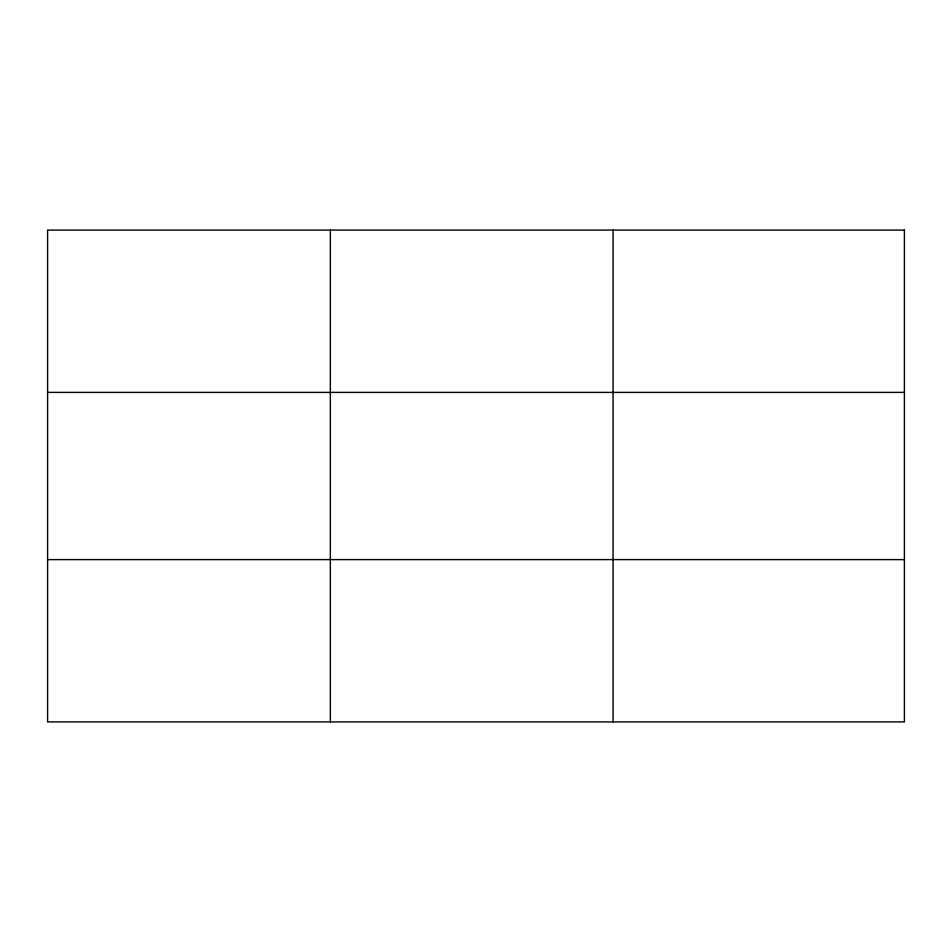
<?xml version="1.0" encoding="UTF-8"?>
<svg xmlns="http://www.w3.org/2000/svg" width="952" height="952" viewBox="0 0 952 952"><rect width="100%" height="100%" fill="white"/><g stroke="black" fill="none" stroke-linecap="round" stroke-linejoin="round"><path stroke-width="1.43" d="M330.344 721.902L330.344 230.098M613.088 721.902L613.088 230.098M47.6 392.391L904.4 392.391M47.6 559.609L904.4 559.609M904.4 230.098L904.4 721.902L47.6 721.902L47.6 230.098L904.4 230.098"/></g></svg>
